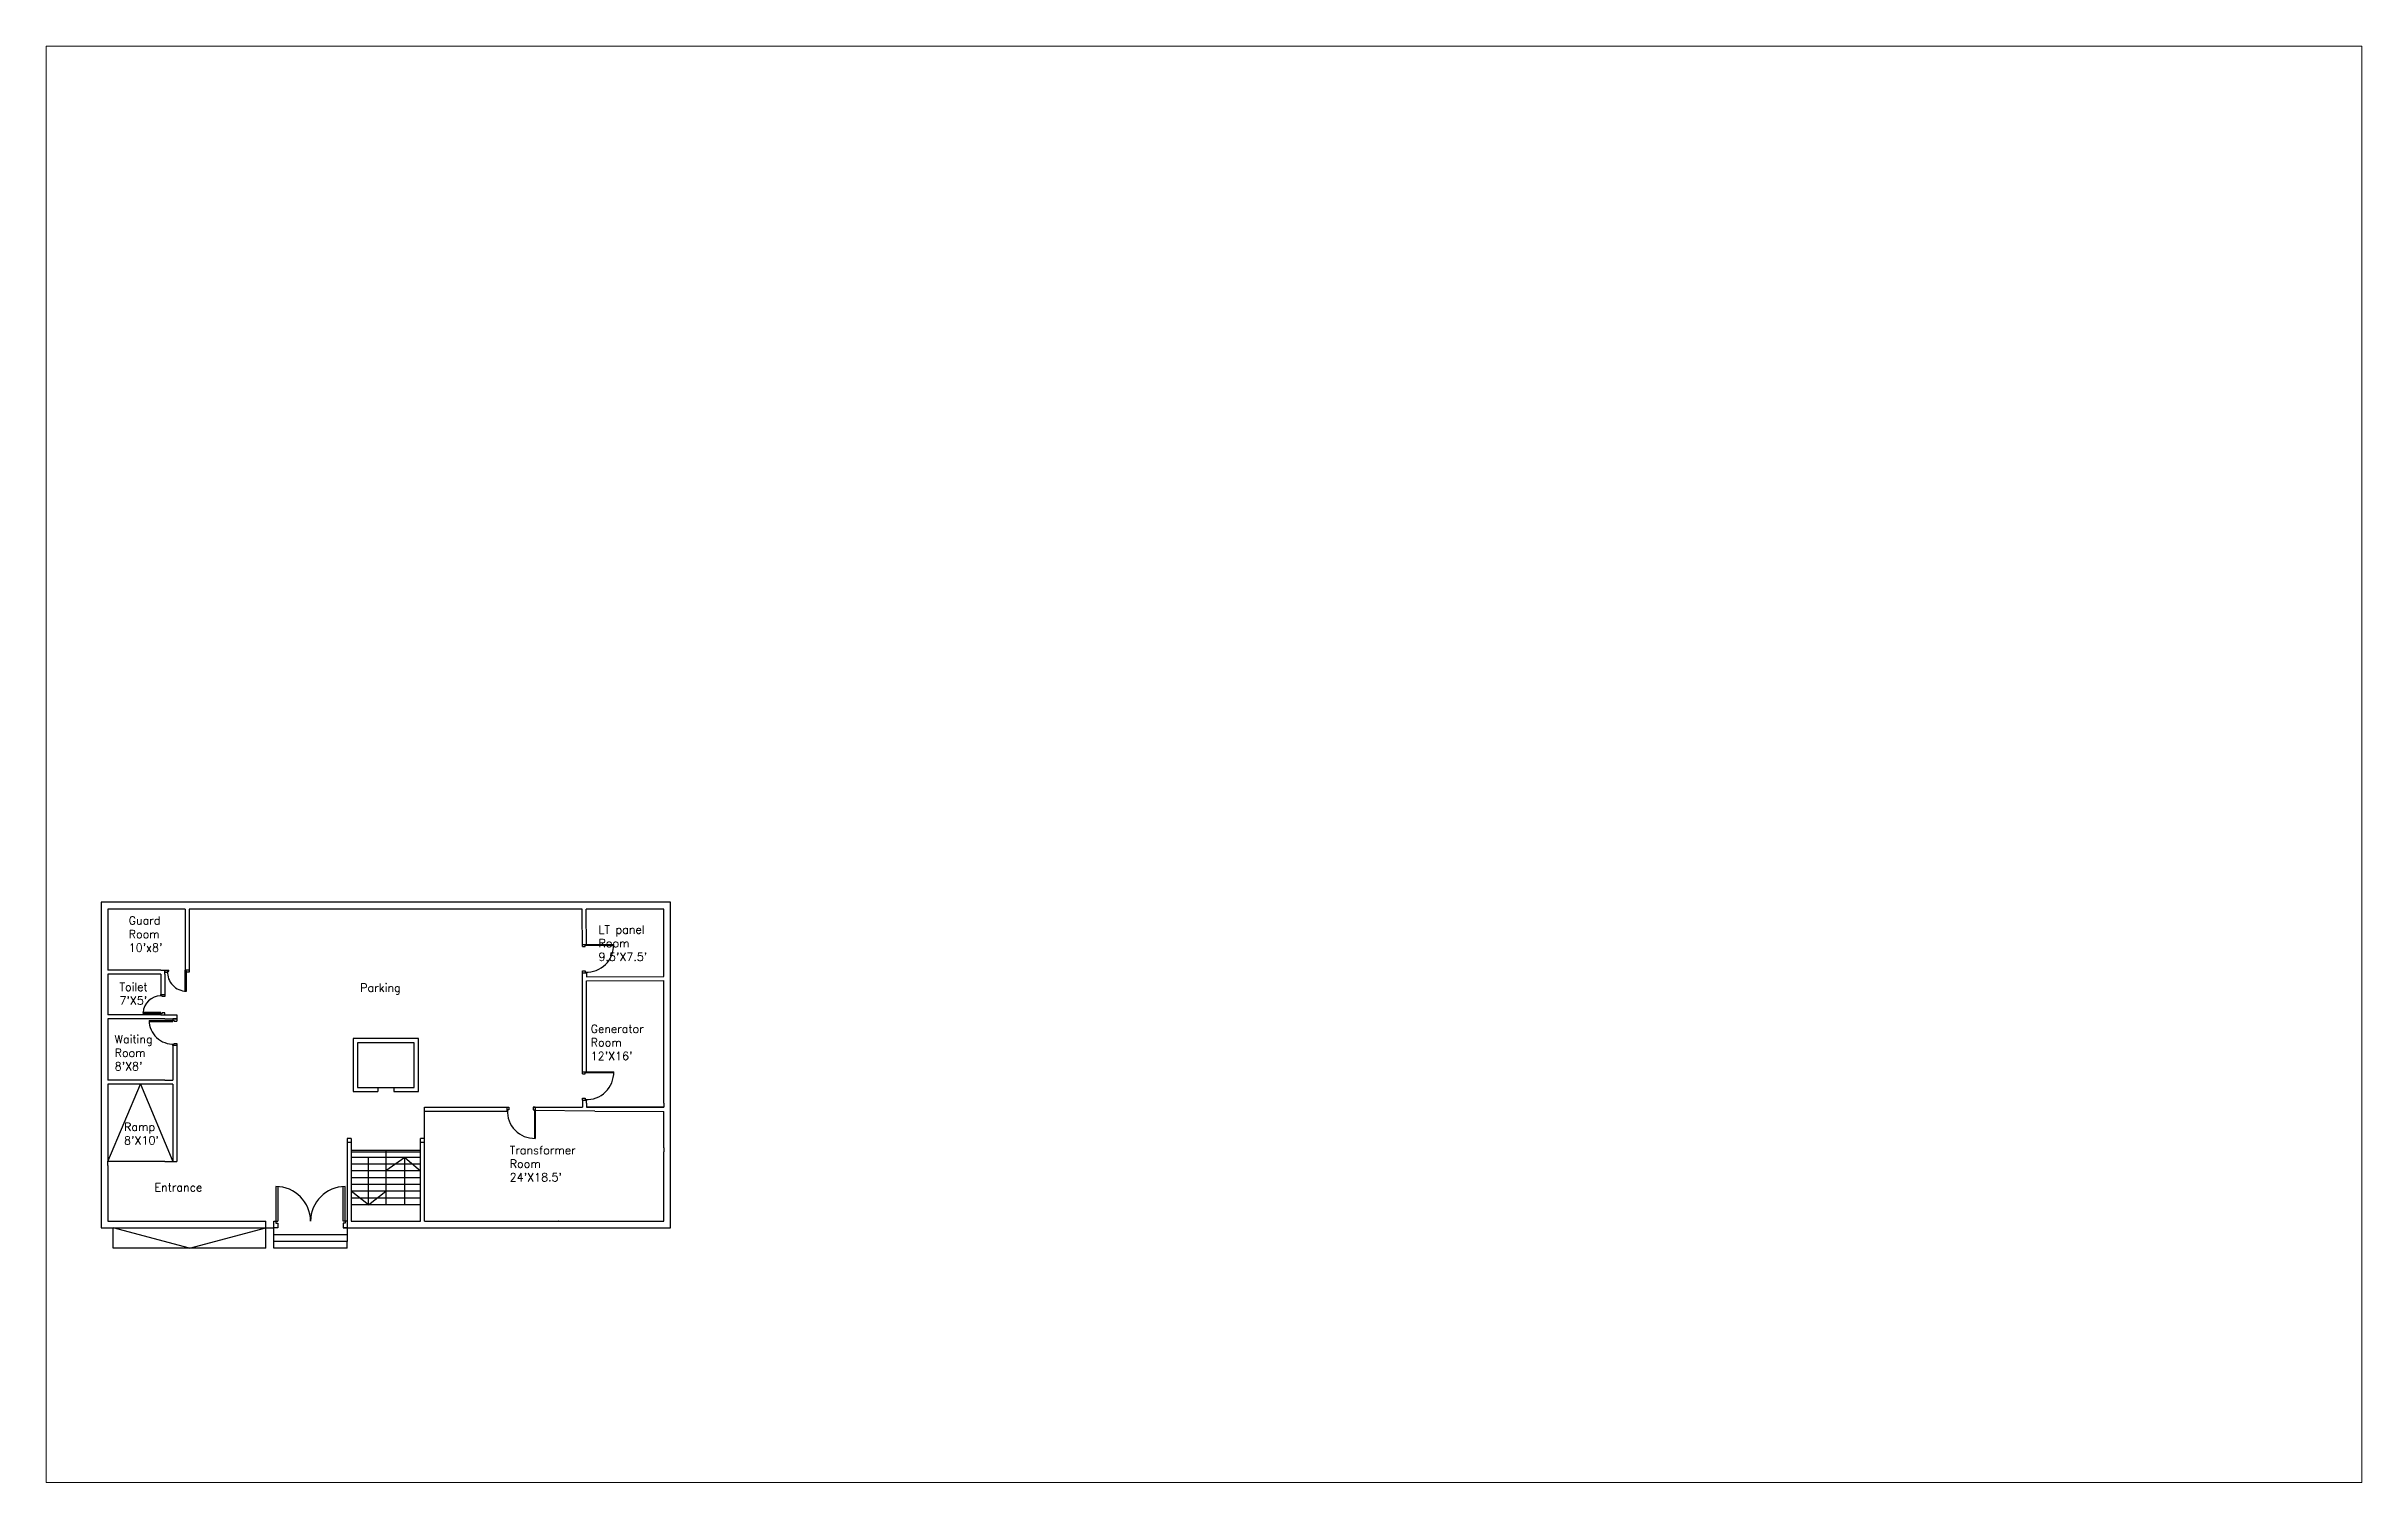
# Paper-space layout 'Layout2' of a CAD drawing. Header units: inches. Extents: x 1 to 34.7, y 0.8 to 21.7.
# The model-space entities are those that its viewports show. They can reach past a viewport. Long polylines and large blocks are cut down to what shows.
import ezdxf

# ---------------------------------------------------------------- set-up
doc = ezdxf.new("R2010")
doc.units = ezdxf.units.IN
doc.header["$LTSCALE"] = 20
doc.header["$MEASUREMENT"] = 0
doc.layers.add('Name', color=7, linetype='Continuous')
doc.styles.get("Standard").update_dxf_attribs({"font": 'simplex.shx', "height": 5})

# ---------------------------------------------------------------- blocks, each defined once
blk = doc.blocks.new('d1')
for p, q in [((-32, 10.25), (-32, 16.25)), ((-32, 16.25), (-26, 16.25)), ((-32, 16.25), (-32, 13.25)), ((-32, 13.25), (-30, 13.25)), ((-30, 13.25), (-28, 13.25)), ((-28, 13.25), (-28, 14.75)), ((-28, 14.75), (-26, 14.75)), ((-26, 14.75), (-26, 16.25)), ((4, 16.25), (-2, 16.25)), ((-2, -14.68), (-2, 16.25)), ((0, 14.75), (-2, 14.75)), ((0, -14.75), (0, 14.75)), ((2, 13.25), (0, 13.25)), ((4, 13.25), (2, 13.25)), ((4, 16.25), (4, 13.25))]:
    blk.add_line(p, q)
blk.add_arc((0, 13.25), 28, 176.92911, 270)

msp = doc.modelspace()

# ---------------------------------------------------------------- linework, layer by layer
for p, q in [((714.9, 488.3), (-125.1, 488.3)), ((-125.1, 488.3), (-125.1, 8.3)), ((-115.1, 478.3), (-115.1, 388.3)), ((-1.1, 478.3), (-115.1, 478.3)), ((-1.1, 478.3), (-1.1, 388.3)), ((4.9, 478.3), (4.9, 388.3)), ((584.5, 478.3), (4.9, 478.3)), ((584.5, 472.3), (584.5, 478.3)), ((704.9, 478.3), (590.5, 478.3)), ((590.5, 478.3), (590.5, 478.3)), ((590.5, 472.3), (590.5, 478.3)), ((704.9, 379), (704.9, 478.3)), ((714.9, 8.3), (714.9, 488.3)), ((584.7, 423.3), (584.5, 472.3)), ((590.7, 426.3), (590.5, 472.3)), ((584.9, 423.3), (584.7, 423.3)), ((584.9, 426.3), (630.9, 426.3)), ((584.9, 423.3), (588.9, 423.3)), ((588.9, 423.3), (588.9, 425.3)), ((588.9, 425.3), (589.9, 425.3)), ((589.9, 425.3), (630.9, 425.3)), ((-37.1, 388.3), (-115.1, 388.3)), ((-115.1, 382.3), (-115.1, 322.3)), ((-37.1, 382.3), (-115.1, 382.3)), ((-37.1, 388.3), (-31.1, 388.3)), ((-37.1, 382.3), (-37.1, 352.3)), ((-31.1, 382.3), (-31.1, 352.3)), ((584.9, 384.3), (584.9, 387.3)), ((584.9, 387.3), (588.9, 387.3)), ((584.9, 378.3), (584.9, 384.3)), ((584.9, 384.3), (584.9, 384.3)), ((584.9, 384.3), (590.9, 384.3)), ((584.9, 235.5), (584.9, 378.3)), ((588.9, 387.3), (588.9, 385.3)), ((588.9, 385.3), (589.9, 385.3)), ((589.9, 385.3), (590.9, 385.3)), ((590.9, 384.3), (590.9, 385.3)), ((590.9, 384.3), (590.9, 378.3)), ((590.9, 378.3), (704.9, 379)), ((590.9, 378.3), (590.9, 378.3)), ((-37.1, 352.3), (-31.1, 352.3)), ((-37.1, 350.3), (-37.1, 352.3)), ((-35.1, 350.3), (-37.1, 350.3)), ((-35.1, 349.3), (-35.1, 350.3)), ((-31.1, 349.3), (-35.1, 349.3)), ((-31.1, 352.3), (-31.1, 349.3)), ((590.9, 372.3), (705, 373)), ((590.9, 237.5), (590.9, 372.3)), ((704.9, 192.3), (704.9, 373)), ((-37.1, 322.3), (-115.1, 322.3)), ((-31.1, 316.3), (-115.1, 316.3)), ((-115.1, 316.3), (-115.1, 226.3)), ((-63.1, 324.3), (-63, 325.8)), ((-35.1, 324.3), (-63.1, 324.3)), ((-37.1, 325.8), (-63, 325.8)), ((-54.1, 314.3), (-17.1, 314.3)), ((-54, 312.8), (-19.1, 312.8)), ((-37.1, 324.3), (-37.1, 325.8)), ((-37.1, 324.3), (-37.1, 322.3)), ((-37.1, 322.3), (-31.1, 322.3)), ((-37.1, 322.3), (-31.1, 322.3)), ((-31.1, 325.3), (-35.1, 325.3)), ((-35.1, 325.3), (-35.1, 324.3)), ((-31.1, 322.3), (-31.1, 325.3)), ((-31.1, 322.3), (-13.1, 322.3)), ((-31.1, 316.3), (-19.1, 316.3)), ((-19.1, 316.3), (-13.1, 316.3)), ((-13.1, 316.3), (-19.1, 316.3)), ((-19.1, 316.3), (-19.1, 313.3)), ((-19.1, 312.8), (-19.1, 313.3)), ((-17.1, 314.3), (-17.1, 313.3)), ((-17.1, 313.3), (-13.1, 313.3)), ((-13.1, 322.3), (-13.1, 316.3)), ((-13.1, 316.3), (-13.1, 313.3)), ((-13.1, 314.8), (-13.1, 313.3)), ((-19.1, 277.3), (-19.1, 279.3)), ((-19.1, 279.3), (-17.1, 279.3)), ((-19.1, 277.3), (-19.1, 226.3)), ((-13.1, 277.3), (-19.1, 277.3)), ((-17.1, 279.3), (-17.1, 280.3)), ((-17.1, 280.3), (-13.1, 280.3)), ((-13.1, 280.3), (-13.1, 106.3)), ((246.9, 287.3), (246.9, 209.3)), ((342.9, 287.3), (246.9, 287.3)), ((252.9, 281.3), (252.9, 215.3)), ((336.9, 281.3), (252.9, 281.3)), ((336.9, 215.3), (336.9, 281.3)), ((342.9, 209.3), (342.9, 287.3)), ((-31.1, 226.3), (-115.1, 226.3)), ((-19.1, 220.3), (-115.1, 220.3)), ((-115.1, 106.3), (-67.1, 220.3)), ((-115.1, 220.3), (-115.1, 106.3)), ((-67.1, 220.3), (-19.1, 106.3)), ((-31.1, 226.3), (-19.1, 226.3)), ((-19.1, 220.3), (-19.1, 106.3)), ((246.9, 209.3), (282.9, 209.3)), ((252.9, 215.3), (336.9, 215.3)), ((282.9, 215.3), (282.9, 209.3)), ((306.9, 215.3), (306.9, 209.3)), ((306.9, 209.3), (342.9, 209.3)), ((585, 238.5), (584.9, 238.5)), ((585, 235.5), (584.9, 235.5)), ((585, 238.5), (631, 238.5)), ((585, 235.5), (589, 235.5)), ((585, 235.5), (585, 235.5)), ((589, 235.5), (589, 237.5)), ((589, 237.5), (590, 237.5)), ((590, 237.5), (631, 237.5)), ((351.9, 186.3), (473.1, 186.3)), ((351.9, 18.3), (351.9, 186.3)), ((351.9, 186.3), (476.1, 186.3)), ((351.9, 180.3), (474.1, 180.3)), ((473.1, 186.3), (473.1, 180.3)), ((473.1, 186.3), (476.1, 186.3)), ((476.1, 182.3), (474.1, 182.3)), ((474.1, 182.3), (474.1, 181.3)), ((474.1, 181.3), (474.1, 180.3)), ((476.1, 186.3), (476.1, 182.3)), ((515.1, 186.3), (512.1, 186.3)), ((512.1, 186.3), (512.1, 182.3)), ((512.1, 186.3), (584.9, 186.3)), ((512.1, 182.3), (514.1, 182.3)), ((514.1, 182.3), (514.1, 181.3)), ((514.1, 181.3), (514.1, 140.3)), ((603.1, 180.3), (514.1, 181.3)), ((515.1, 186.3), (515.1, 140.3)), ((515.1, 186.3), (560.9, 186.3)), ((560.9, 186.3), (563.9, 186.3)), ((584.9, 186.3), (585, 186.3)), ((585, 196.5), (585, 199.5)), ((585, 199.5), (589, 199.5)), ((585, 196.5), (591, 196.5)), ((585, 196.5), (585, 186.3)), ((589, 199.5), (589, 197.5)), ((589, 197.5), (590, 197.5)), ((590, 197.5), (591, 197.5)), ((590.9, 192.3), (590.9, 197.5)), ((590.9, 192.3), (591, 186.3)), ((704.9, 186.3), (591, 186.3)), ((591, 186.3), (704.9, 186.3)), ((602.9, 186.3), (599.9, 186.3)), ((602.9, 186.3), (704.7, 186.3)), ((603.1, 180.3), (704.9, 180)), ((704.9, 192.3), (704.9, 188.5)), ((704.9, 188.5), (704.9, 186.3)), ((704.9, 126.3), (704.9, 180)), ((237.9, 140.3), (237.9, 18.3)), ((243.9, 140.3), (237.9, 140.3)), ((243.9, 140.3), (243.9, 18.3)), ((351.9, 140.3), (345.9, 140.3)), ((345.9, 18.3), (345.9, 140.3)), ((351.9, 126.3), (351.9, 140.3)), ((-31.1, 106.3), (-115.1, 106.3)), ((-115.1, 100.3), (-115.1, 106.3)), ((-31.1, 106.3), (-13.1, 106.3)), ((243.9, 134.3), (237.9, 134.3)), ((345.9, 122.3), (243.9, 122.3)), ((243.9, 120.3), (345.9, 120.3)), ((345.9, 112.3), (243.9, 112.3)), ((269.5, 42.3), (269.5, 112.3)), ((294.9, 122.3), (294.9, 42.3)), ((322.7, 112.3), (294.9, 92.3)), ((322.7, 42.3), (322.7, 112.3)), ((322.7, 112.3), (345.9, 92.3)), ((351.9, 134.3), (345.9, 134.3)), ((351.9, 120.3), (351.9, 126.3)), ((351.9, 18.3), (351.9, 120.3)), ((704.9, 126.3), (704.9, 120.3)), ((704.9, 18.3), (704.9, 120.3)), ((-115.1, 100.3), (-115.1, 18.3)), ((132.9, 69.4), (132.9, 15.3)), ((135.9, 69.3), (135.9, 18.3)), ((231.9, 18.3), (231.9, 69.2)), ((234.9, 18.3), (234.9, 69.3)), ((345.9, 102.3), (243.9, 102.3)), ((345.9, 92.3), (243.9, 92.3)), ((345.9, 82.3), (243.9, 82.3)), ((345.9, 72.3), (243.9, 72.3)), ((345.9, 62.3), (243.9, 62.3)), ((269.5, 42.3), (243.9, 62.3)), ((345.9, 52.3), (243.9, 52.3)), ((345.9, 42.3), (243.9, 42.3)), ((269.5, 42.3), (294.9, 62.3)), ((-125.1, 8.3), (129.9, 8.3)), ((-115.1, 18.3), (-19.1, 18.3)), ((-107, -21.7), (-107, 8.3)), ((5.5, -21.7), (-107, 8.3)), ((-19.1, 18.3), (-13.1, 18.3)), ((-13.1, 18.3), (117.9, 18.3)), ((5.5, -21.7), (117.9, 8.3)), ((117.9, -1.7), (117.9, 18.3)), ((129.9, -1.7), (129.9, 18.3)), ((129.9, 18.3), (135.9, 18.3)), ((135.9, 8.3), (129.9, 8.3)), ((132.9, 15.3), (135.9, 15.3)), ((135.9, 15.3), (135.9, 8.3)), ((237.9, 18.3), (231.9, 18.3)), ((234.9, 15.3), (231.9, 15.3)), ((231.9, 15.3), (231.9, 8.3)), ((237.9, 8.3), (231.9, 8.3)), ((231.9, 8.3), (237.9, 8.3)), ((234.9, 18.3), (234.9, 15.3)), ((237.9, 18.3), (237.9, -1.7)), ((237.9, 8.3), (714.9, 8.3)), ((243.9, 18.3), (345.9, 18.3)), ((351.9, 18.3), (543.9, 18.3)), ((543.9, 18.3), (549.9, 18.3)), ((549.9, 18.3), (549.7, 18.3)), ((549.9, 18.3), (704.9, 18.3)), ((117.9, -21.7), (-107, -21.7)), ((117.9, -11.7), (117.9, -1.7)), ((117.9, -21.7), (117.9, -11.7)), ((177.9, -1.7), (129.9, -1.7)), ((129.9, -11.7), (129.9, -1.7)), ((177.9, -11.7), (129.9, -11.7)), ((129.9, -21.7), (129.9, -11.7)), ((177.9, -21.7), (129.9, -21.7)), ((237.9, -1.7), (177.9, -1.7)), ((237.9, -11.7), (177.9, -11.7)), ((237.9, -21.7), (177.9, -21.7)), ((237.9, -1.7), (237.9, -11.7)), ((237.9, -11.7), (237.9, -11.7)), ((237.9, -21.7), (237.9, -11.7))]:
    msp.add_line(p, q)
for centre, radius, start, end in [((590.9, 425.3), 40, 267.1342, 1.4324), ((-37.1, 324.3), 26, 90, 176.6926), ((-19.1, 314.3), 35, 180, 273.2758), ((591, 237.5), 40, 267.1342, 1.4324), ((514.1, 180.3), 40, 177.1342, 271.4324), ((132.9, 18.3), 51, 0, 90), ((234.9, 18.3), 51, 90, 180)]:
    msp.add_arc(centre, radius, start, end)

# ---------------------------------------------------------------- block references
at = {"color": 6, "linetype": 'ByBlock'}
msp.add_blockref('d1', (0.9, 372), dxfattribs=at)

# ---------------------------------------------------------------- texts
at = {"layer": 'Name', "char_height": 12, "attachment_point": 1}
for s, insert, width in [("Guard\\PRoom\\P10'x8'", (-84.3, 467.4), 60.359), ("LT panel\\PRoom 9.5'X7.5'", (608.5, 454), 106.439), ("Toilet\\P7'X5'", (-97.9, 369.5), 21.832), ('Parking', (257.2, 368.4), 151.207), ("Generator\\PRoom 12'X16'", (597, 307.8), 12.601), ("Waiting\\PRoom\\P8'X8'", (-105, 292.5), 43.807), ("Transformer\\PRoom 24'X18.5'", (477.6, 129), 12.601), ('Entrance', (-46.3, 74.2), 107.678)]:
    msp.add_mtext(s, dxfattribs=dict(at, insert=insert, width=width))
at = {"layer": 'Name', "insert": (-91.1, 163.3), "char_height": 12, "attachment_point": 1}
msp.add_mtext("Ramp\\P8'X10'", dxfattribs=at)

psp = doc.layouts.new('Layout2')

# ---------------------------------------------------------------- viewports
at = {"layer": '0'}
psp.add_viewport(center=(17.893, 11.243), size=(33.686, 20.88524), view_center_point=(1501.364, 691.38), view_height=2116.81474, dxfattribs=at)

doc.saveas('drawing.dxf')
